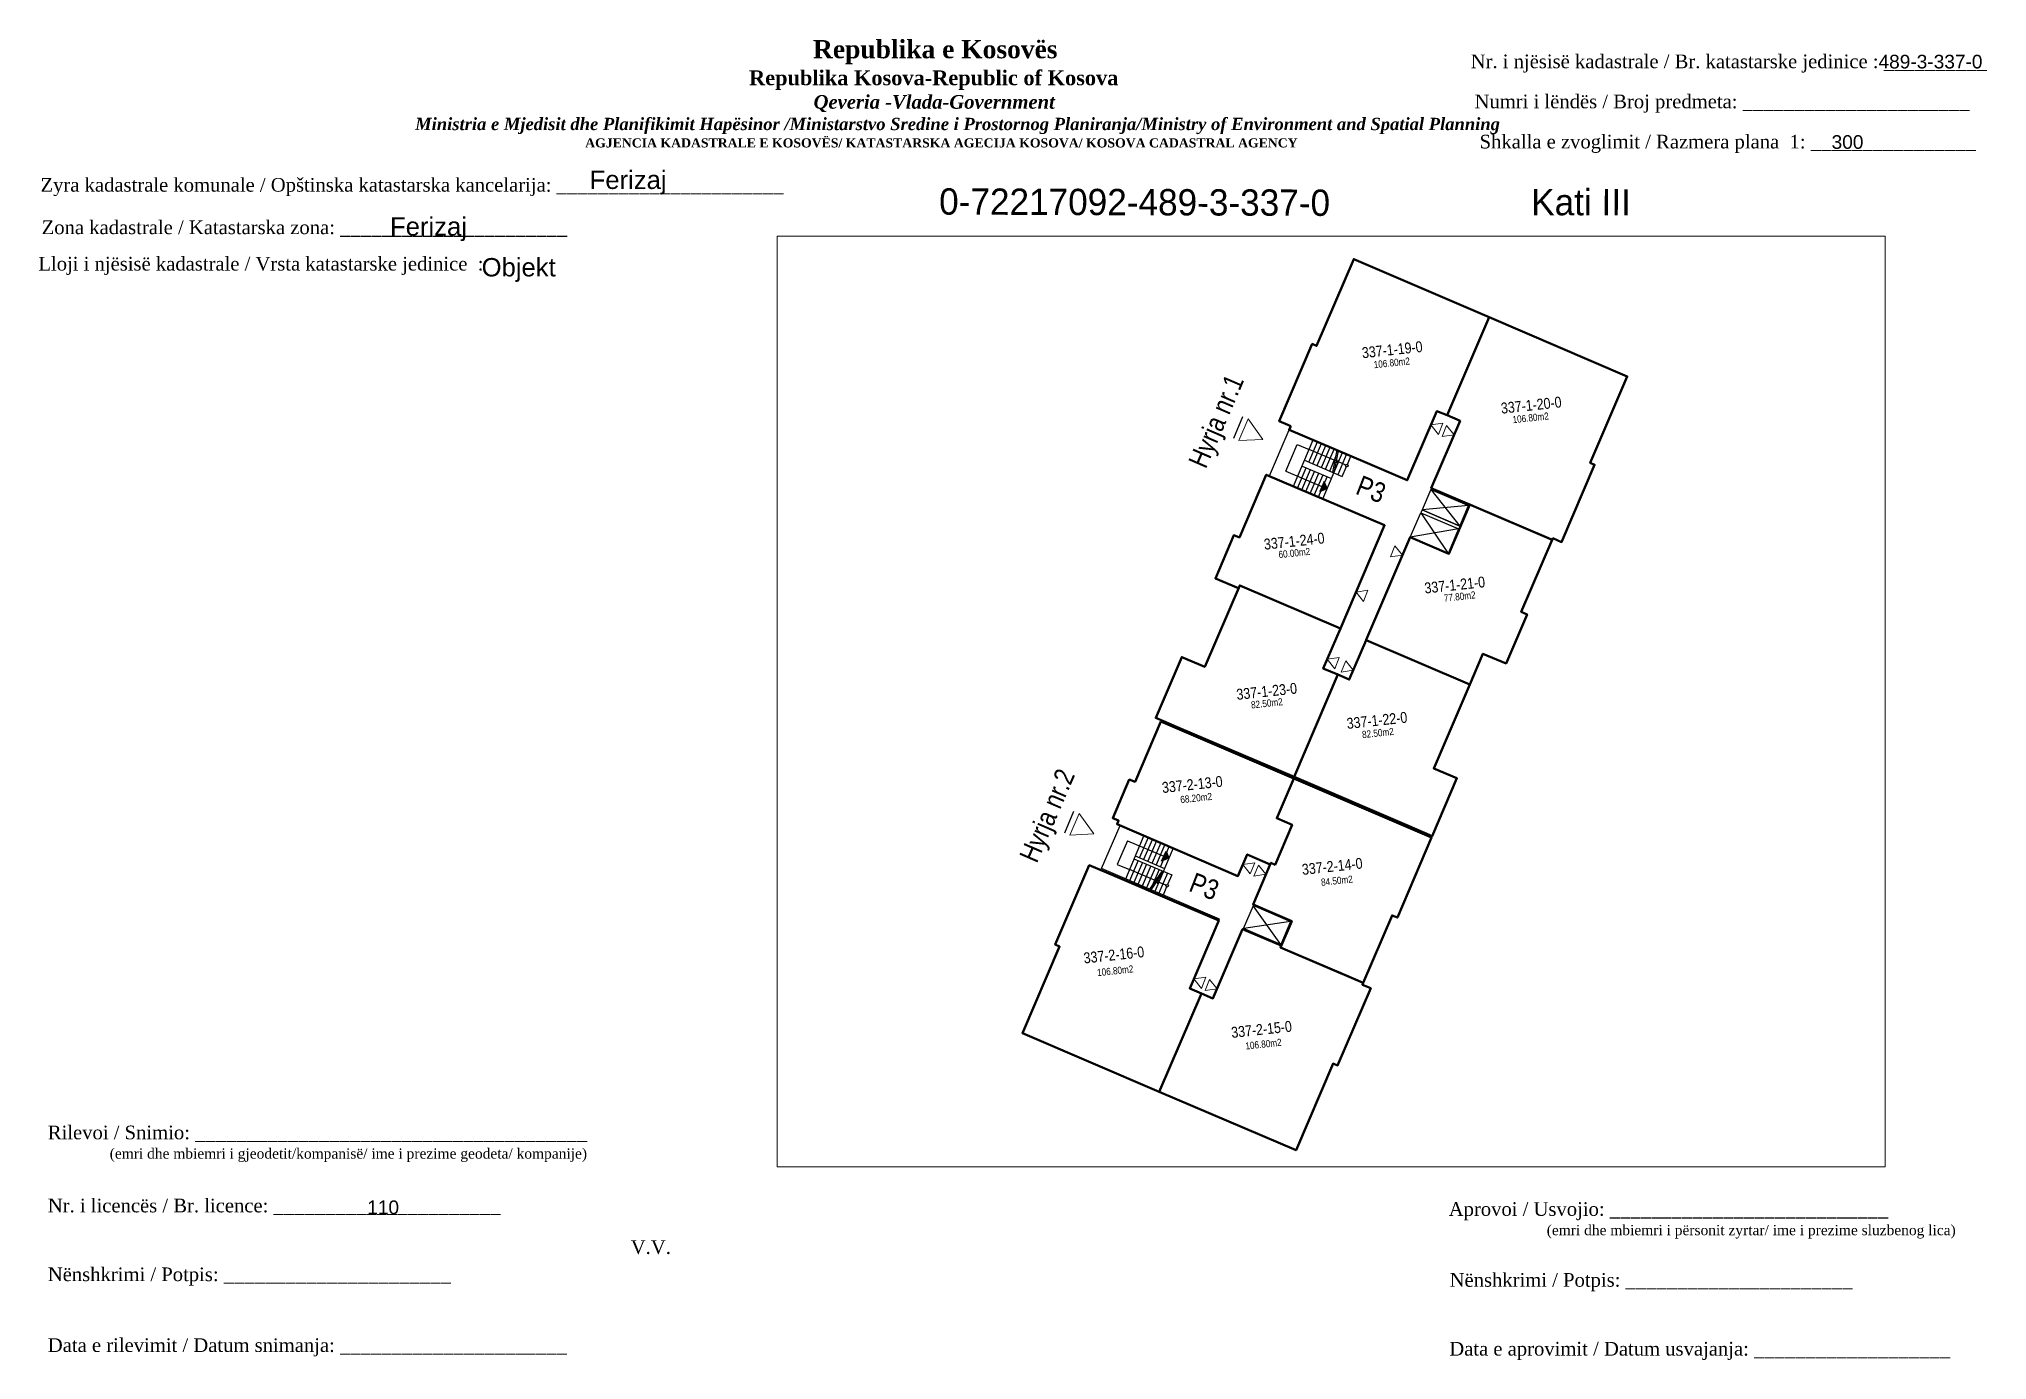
# Paper-space layout 'Kati 3' of a CAD drawing. Header units: feet, sheet in millimetres. Extents: x 2 to 288, y 2 to 196.
# The model-space entities are those that its viewports show. They can reach past a viewport. Long polylines and large blocks are cut down to what shows.
import ezdxf
from ezdxf.enums import TextEntityAlignment as Align

# ---------------------------------------------------------------- set-up
doc = ezdxf.new("R2010")
doc.units = ezdxf.units.FT
doc.header["$MEASUREMENT"] = 0
doc.layers.add('07 Kati 5', color=7, linetype='Continuous', lineweight=50)
doc.layers.add('Dyert', color=133, linetype='Continuous', lineweight=5)
doc.styles.add('Dimensionet CM', font='swissc.ttf', dxfattribs={"height": 15})

msp = doc.modelspace()

# ---------------------------------------------------------------- hatches: boundary and pattern name
at = {"layer": '07 Kati 5', "transparency": 33554687}
h = msp.add_hatch(color=0, dxfattribs=at)
h.dxf.hatch_style = 1
h.paths.add_polyline_path([(7512467.63, 4692984.96), (7512467.45, 4692985.42), (7512467.17, 4692984.77)])
h = msp.add_hatch(color=0, dxfattribs=at)
h.dxf.hatch_style = 1
h.paths.add_polyline_path([(7512457.56, 4692961.43), (7512457.1, 4692961.24), (7512457.38, 4692961.89)])

# ---------------------------------------------------------------- linework, layer by layer
for p, q in [((7512462.25, 4692989.53), (7512461.67, 4692988.15)), ((7512451.5, 4692964.41), (7512450.92, 4692963.03))]:
    msp.add_line(p, q)
at = {"color": 0, "ltscale": 10}
for p, q in [((7512465, 4692986.08), (7512465.73, 4692987.78)), ((7512465.49, 4692985.11), (7512466.75, 4692988.06)), ((7512465.73, 4692987.78), (7512466.49, 4692987.46)), ((7512466.04, 4692986.4), (7512467.91, 4692985.6)), ((7512466.2, 4692986.77), (7512468.6, 4692985.74)), ((7512455.97, 4692962.87), (7512454.79, 4692960.11)), ((7512454.93, 4692962.55), (7512454.28, 4692961.04)), ((7512455.42, 4692961.58), (7512457.29, 4692960.78)), ((7512454.28, 4692961.04), (7512455.05, 4692960.71)), ((7512455.34, 4692961.4), (7512457.74, 4692960.37))]:
    msp.add_line(p, q, dxfattribs=at)
at = {"color": 0, "lineweight": 40}
for points in [[(7512465.32, 4692988.94), (7512465.14, 4692989.02), (7512465.14, 4692989.02), (7512464.59, 4692989.25), (7512466.69, 4692994.17), (7512466.97, 4692994.05), (7512469.33, 4692999.57), (7512477.95, 4692995.88), (7512475.27, 4692989.63), (7512474.63, 4692989.9), (7512472.74, 4692985.49), (7512470.05, 4692986.64), (7512470.05, 4692986.64), (7512465.22, 4692988.71)], [(7512481.74, 4692981.8), (7512481.97, 4692981.71), (7512482.01, 4692981.8), (7512482.56, 4692981.56), (7512484.67, 4692986.48), (7512484.39, 4692986.6), (7512486.75, 4692992.11), (7512477.95, 4692995.88), (7512475.27, 4692989.63), (7512476.1, 4692989.27), (7512474.27, 4692985), (7512476.96, 4692983.85), (7512476.96, 4692983.85), (7512481.74, 4692981.8)], [(7512468.48, 4692976.06), (7512471.3, 4692982.63), (7512463.76, 4692985.85), (7512462.05, 4692981.86), (7512461.7, 4692982), (7512460.52, 4692979.25), (7512461.99, 4692978.62), (7512462.07, 4692978.8)], [(7512476.73, 4692983.95), (7512475.39, 4692980.82), (7512472.93, 4692981.87), (7512470.13, 4692975.33), (7512470.13, 4692975.32), (7512476.73, 4692972.5), (7512477.56, 4692974.45), (7512479.03, 4692973.83), (7512480.37, 4692976.95), (7512480, 4692977.11), (7512481.97, 4692981.71), (7512476.96, 4692983.85), (7512476.96, 4692983.85)], [(7512468.48, 4692976.06), (7512467.39, 4692973.51), (7512468.31, 4692973.12), (7512465.53, 4692966.61), (7512458.2, 4692969.74), (7512458.2, 4692969.74), (7512456.73, 4692970.37), (7512458.38, 4692974.24), (7512459.85, 4692973.61), (7512462.07, 4692978.8)], [(7512470.13, 4692975.32), (7512469.05, 4692972.8), (7512468.31, 4692973.12), (7512465.53, 4692966.61), (7512472.86, 4692963.47), (7512472.86, 4692963.47), (7512474.33, 4692962.84), (7512475.9, 4692966.52), (7512474.43, 4692967.15), (7512476.73, 4692972.5)], [(7512457.06, 4692970.13), (7512455.41, 4692966.29), (7512455.04, 4692966.44), (7512453.99, 4692963.99), (7512454.36, 4692963.83), (7512454.26, 4692963.6), (7512461.96, 4692960.3), (7512462.55, 4692961.67), (7512462.55, 4692961.67), (7512464.02, 4692961.04), (7512464.06, 4692961.14), (7512464.32, 4692961.02), (7512465.41, 4692963.56), (7512464.43, 4692963.98), (7512465.51, 4692966.51)], [(7512464.06, 4692961.14), (7512462.92, 4692958.48), (7512465.38, 4692957.43), (7512464.66, 4692955.75), (7512469.93, 4692953.49), (7512471.77, 4692957.79), (7512472.11, 4692957.65), (7512474.29, 4692962.75), (7512465.51, 4692966.51), (7512464.43, 4692963.98), (7512465.41, 4692963.56), (7512464.32, 4692961.02)], [(7512454.15, 4692960.28), (7512454.15, 4692960.28), (7512454.15, 4692960.28), (7512452.49, 4692960.99), (7512450.33, 4692955.93), (7512450.6, 4692955.81), (7512448.24, 4692950.3), (7512456.95, 4692946.57), (7512459.63, 4692952.82), (7512458.89, 4692953.14), (7512460.74, 4692957.46), (7512458.05, 4692958.61), (7512458.05, 4692958.61), (7512454.15, 4692960.28)], [(7512468.8, 4692953.98), (7512469.93, 4692953.49), (7512469.88, 4692953.38), (7512470.41, 4692953.16), (7512468.3, 4692948.24), (7512468.02, 4692948.36), (7512465.66, 4692942.84), (7512456.95, 4692946.57), (7512459.63, 4692952.82), (7512460.37, 4692952.51), (7512462.25, 4692956.92), (7512464.71, 4692955.87), (7512464.66, 4692955.75), (7512468.8, 4692953.98)]]:
    msp.add_lwpolyline(points, close=True, dxfattribs=at)
at = {"color": 0}
for points in [[(7512465.22, 4692988.71), (7512472.74, 4692985.49), (7512474.63, 4692989.9), (7512476.1, 4692989.27), (7512474.23, 4692984.91), (7512476.69, 4692983.86), (7512476.14, 4692982.56), (7512473.68, 4692983.62), (7512473.6, 4692983.43), (7512476.06, 4692982.38), (7512475.39, 4692980.82), (7512472.93, 4692981.87), (7512469.05, 4692972.8), (7512467.39, 4692973.51), (7512471.3, 4692982.63), (7512463.97, 4692985.77)], [(7512473.68, 4692983.62), (7512476.09, 4692982.58), (7512476.64, 4692983.88), (7512474.23, 4692984.91)], [(7512473.6, 4692983.43), (7512476.01, 4692982.4), (7512475.34, 4692980.84), (7512472.93, 4692981.87)], [(7512454.45, 4692963.52), (7512461.96, 4692960.31), (7512462.55, 4692961.67), (7512464.02, 4692961.04), (7512462.92, 4692958.48), (7512465.38, 4692957.43), (7512464.71, 4692955.87), (7512462.25, 4692956.92), (7512460.37, 4692952.51), (7512458.89, 4692953.14), (7512460.78, 4692957.55), (7512453.27, 4692960.77)], [(7512462.94, 4692958.42), (7512465.31, 4692957.41), (7512464.68, 4692955.93), (7512462.31, 4692956.95)]]:
    msp.add_lwpolyline(points, close=True, dxfattribs=at)
for points in [[(7512466.47, 4692986.65), (7512467.02, 4692987.94)], [(7512466.73, 4692986.54), (7512467.28, 4692987.83)], [(7512467, 4692986.43), (7512467.55, 4692987.71)], [(7512468.09, 4692986.77), (7512466.49, 4692987.46)], [(7512467.27, 4692986.31), (7512467.82, 4692987.6)], [(7512467.53, 4692986.2), (7512468.08, 4692987.48)], [(7512467.8, 4692986.08), (7512468.2, 4692987.01)], [(7512467.99, 4692986), (7512468.28, 4692987.4)], [(7512468.07, 4692985.97), (7512468.62, 4692987.26)], [(7512468.08, 4692985.96), (7512468.37, 4692987.36)], [(7512468.24, 4692986.71), (7512468.41, 4692986.78)], [(7512468.24, 4692986.71), (7512468.31, 4692986.54)], [(7512468.33, 4692985.86), (7512468.88, 4692987.14)], [(7512468.82, 4692986.46), (7512468.36, 4692986.66)], [(7512468.93, 4692986.5), (7512469.15, 4692987.03)], [(7512465.76, 4692985), (7512466.31, 4692986.29)], [(7512466.02, 4692984.88), (7512466.58, 4692986.17)], [(7512466.29, 4692984.77), (7512466.84, 4692986.06)], [(7512466.56, 4692984.66), (7512467.11, 4692985.94)], [(7512466.82, 4692984.54), (7512467.38, 4692985.83)], [(7512467.09, 4692984.43), (7512467.64, 4692985.72)], [(7512467.63, 4692984.96), (7512467.45, 4692985.42), (7512467.17, 4692984.77), (7512467.63, 4692984.96)], [(7512467.36, 4692984.31), (7512467.91, 4692985.6)], [(7512468.6, 4692985.74), (7512468.86, 4692986.36)], [(7512474.23, 4692984.91), (7512476.09, 4692982.58)], [(7512473.6, 4692983.43), (7512475.34, 4692980.84)], [(7512476.64, 4692983.88), (7512473.68, 4692983.62)], [(7512476.01, 4692982.4), (7512472.93, 4692981.87)], [(7512456.24, 4692962.76), (7512455.69, 4692961.47)], [(7512456.51, 4692962.64), (7512455.95, 4692961.36)], [(7512456.77, 4692962.53), (7512456.22, 4692961.24)], [(7512457.04, 4692962.41), (7512456.49, 4692961.13)], [(7512457.31, 4692962.3), (7512456.75, 4692961.01)], [(7512457.57, 4692962.19), (7512457.02, 4692960.9)], [(7512457.56, 4692961.43), (7512457.1, 4692961.24), (7512457.38, 4692961.89), (7512457.56, 4692961.43)], [(7512457.84, 4692962.07), (7512457.29, 4692960.78)], [(7512455.3, 4692961.31), (7512454.79, 4692960.11)], [(7512456.65, 4692960.03), (7512455.05, 4692960.71)], [(7512455.61, 4692961.29), (7512455.06, 4692960)], [(7512455.88, 4692961.17), (7512455.33, 4692959.88)], [(7512456.14, 4692961.06), (7512455.59, 4692959.77)], [(7512456.41, 4692960.94), (7512455.86, 4692959.66)], [(7512456.68, 4692960.83), (7512456.13, 4692959.54)], [(7512457.13, 4692960.63), (7512456.32, 4692959.46)], [(7512457.23, 4692960.59), (7512456.41, 4692959.42)], [(7512456.94, 4692960.72), (7512456.55, 4692959.79)], [(7512457.21, 4692960.6), (7512456.66, 4692959.31)], [(7512457.48, 4692960.49), (7512456.92, 4692959.2)], [(7512457.74, 4692960.37), (7512457.48, 4692959.76)], [(7512456.79, 4692959.96), (7512456.97, 4692960.03)], [(7512456.79, 4692959.96), (7512456.86, 4692959.79)], [(7512457.37, 4692959.71), (7512456.91, 4692959.91)], [(7512457.42, 4692959.61), (7512457.19, 4692959.09)], [(7512464.68, 4692955.93), (7512462.95, 4692958.39)], [(7512465.31, 4692957.41), (7512462.34, 4692956.96)]]:
    msp.add_lwpolyline(points, dxfattribs=at)
at = {"color": 0, "ltscale": 10}
for points in [[(7512465, 4692986.08), (7512467.31, 4692985.1)], [(7512467.91, 4692985.6), (7512468.07, 4692985.97)], [(7512454.93, 4692962.55), (7512457.24, 4692961.57)], [(7512457.29, 4692960.78), (7512457.21, 4692960.6)]]:
    msp.add_lwpolyline(points, dxfattribs=at)
at = {"color": 0}
for centre in [(7512468.89, 4692986.43), (7512457.45, 4692959.68)]:
    msp.add_circle(centre, 0.08, dxfattribs=at)
at = {"layer": 'Dyert', "color": 0}
for p, q in [((7512462.02, 4692988.03), (7512462.6, 4692989.4)), ((7512462.6, 4692989.4), (7512463.54, 4692988.09)), ((7512463.54, 4692988.09), (7512462.02, 4692988.03)), ((7512451.26, 4692962.91), (7512451.84, 4692964.29)), ((7512451.84, 4692964.29), (7512452.79, 4692962.98)), ((7512452.79, 4692962.98), (7512451.26, 4692962.91))]:
    msp.add_line(p, q, dxfattribs=at)
for points in [[(7512475, 4692989.12), (7512474.72, 4692988.41), (7512474.25, 4692989.02)], [(7512475.23, 4692988.99), (7512475.72, 4692988.39), (7512474.96, 4692988.27)], [(7512471.95, 4692981.32), (7512472.44, 4692980.73), (7512471.68, 4692980.61)], [(7512470.23, 4692978.49), (7512469.95, 4692977.77), (7512469.48, 4692978.38)], [(7512468.4, 4692974.21), (7512468.12, 4692973.49), (7512467.65, 4692974.1)], [(7512468.82, 4692973.99), (7512469.3, 4692973.4), (7512468.54, 4692973.28)], [(7512463.03, 4692961.14), (7512462.74, 4692960.43), (7512462.27, 4692961.04)], [(7512463.26, 4692961), (7512463.74, 4692960.41), (7512462.98, 4692960.29)], [(7512459.91, 4692953.86), (7512459.63, 4692953.14), (7512459.16, 4692953.75)], [(7512460.14, 4692953.72), (7512460.63, 4692953.12), (7512459.87, 4692953.01)]]:
    msp.add_lwpolyline(points, close=True, dxfattribs=at)

# ---------------------------------------------------------------- texts
at = {"layer": 'Dyert', "color": 0, "lineweight": 20, "style": 'Dimensionet CM'}
for s, p in [('337-1-19-0', (7512471.78, 4692993.81)), ('337-1-20-0', (7512480.63, 4692990.28)), ('337-1-24-0', (7512465.54, 4692981.62)), ('337-1-21-0', (7512475.76, 4692978.83)), ('337-1-23-0', (7512463.79, 4692972.06)), ('337-1-22-0', (7512470.81, 4692970.21)), ('337-2-13-0', (7512459.05, 4692966.13)), ('337-2-14-0', (7512467.96, 4692960.92)), ('337-2-16-0', (7512454.06, 4692955.28)), ('337-2-15-0', (7512463.46, 4692950.54))]:
    msp.add_text(s, height=0.691, rotation=6.1416, dxfattribs=at).set_placement(p, align=Align.MIDDLE_CENTER)
at = {"layer": 'Dyert', "color": 0, "style": 'Dimensionet CM'}
for s, p in [('Hyrja nr.1', (7512459.91, 4692986.17)), ('Hyrja nr.2', (7512449.15, 4692961.06))]:
    msp.add_text(s, height=1.249, rotation=66.623, dxfattribs=at).set_placement(p)
at = {"layer": 'Dyert', "color": 0, "lineweight": 20, "attachment_point": 3, "style": 'Dimensionet CM'}
for s, insert, char_height, width, rotation in [('106.80m2', (7512472.88, 4692993.32), 0.454, 1.7296, 6.1416), ('106.80m2', (7512481.72, 4692989.82), 0.454, 1.7296, 6.1416), ('P3', (7512471.5, 4692985.19), 1.272, 20.46, 338.7049), ('60.00m2', (7512466.53, 4692981.2), 0.454, 1.7296, 6.1416), ('77.80m2', (7512477.06, 4692978.43), 0.454, 1.7296, 6.1416), ('82.50m2', (7512464.78, 4692971.63), 0.454, 1.7296, 6.1416), ('82.50m2', (7512471.85, 4692969.74), 0.454, 1.7296, 6.1416), ('68.20m2', (7512460.28, 4692965.6), 0.454, 1.7296, 6.1416), ('P3', (7512460.88, 4692959.91), 1.272, 20.46, 338.7049), ('84.50m2', (7512469.24, 4692960.34), 0.454, 1.7296, 6.1416), ('106.80m2', (7512455.27, 4692954.62), 0.454, 1.7296, 6.1416), ('106.80m2', (7512464.71, 4692949.95), 0.454, 1.7296, 6.1416)]:
    msp.add_mtext(s, dxfattribs=dict(at, insert=insert, char_height=char_height, width=width, rotation=rotation))

psp = doc.layouts.new('Kati 3')

# ---------------------------------------------------------------- texts
at = {"attachment_point": 1}
for s, insert, char_height, width in [('\\pi77.297;{\\fBook Antiqua|b1|i0|c0|p18;\\H1.333x;Republika e Kosovës\\fTimes New Roman|b1|i0|c0|p18;\\P\\pi67.927;\\fBook Antiqua|b1|i0|c0|p18;\\H0.8125x;Republika Kosova-Republic of Kosova\\fTimes New Roman|b1|i0|c0|p18;\\P\\pi77.378;\\fBook Antiqua|b1|i1|c0|p18;\\H0.9233x;Qeveria -Vlada-Government \\P\\pi13.032,l6,t23.033;\\fTimes New Roman|b1|i1|c0|p18;\\H0.9x;Ministria e Mjedisit dhe Planifikimit Hapësinor /Ministarstvo Sredine i Prostornog Planiranja/Ministry of Environment and Spatial Planning\\P\\pi43.931,l0,tz;\\fBook Antiqua|b1|i0|c0|p18;\\H0.7406x;AGJENCIA KADASTRALE E KOSOVËS/ KATASTARSKA AGECIJA KOSOVA/ KOSOVA CADASTRAL AGENCY}', (38.54, 195.74), 2, 191.8237), ('{\\fTimes New Roman|b0|i0|c0|p18;Nr. i njësisë kadastrale / Br. katastarske jedinice : __________}', (212.14, 193.62), 2, 98.5379), ('{\\fArial|b0|i0|c0|p34;489-3-337-0}', (271.86, 193.58), 2, 29.4868), ('{\\fTimes New Roman|b0|i0|c0|p18; Numri i lëndës / Broj predmeta: ______________________}', (211.95, 187.75), 2, 83.344), ('{\\fTimes New Roman|b0|i0|c0|p18; Shkalla e zvoglimit / Razmera plana  1: ________________}', (212.69, 181.87), 2, 98.5379), ('{\\fArial|b0|i0|c0|p34;300}', (264.99, 181.81), 2, 29.4868), ('{\\fTimes New Roman|b0|i0|c0|p18; Zyra kadastrale komunale / Opštinska katastarska kancelarija: ______________________}', (1.96, 175.54), 2, 114.6874), ('{\\fArial|b0|i0|c0|p34;Ferizaj}', (83.13, 176.62), 2.6863, 39.6044), ('{\\fTimes New Roman|b0|i0|c0|p18; Zona kadastrale / Katastarska zona: ______________________}', (2.13, 169.32), 2, 83.344), ('{\\fArial|b0|i0|c0|p34;Ferizaj}', (53.9, 169.79), 2.6863, 39.6044), ('{\\fTimes New Roman|b0|i0|c0|p18; Lloji i njësisë kadastrale / Vrsta katastarske jedinice  : }', (1.65, 163.99), 2, 83.344), ('{\\fArial|b0|i0|c0|p34;Objekt}', (67.31, 163.82), 2.6863, 39.6044), ('{\\fTimes New Roman|b0|i0|c0|p18; Rilevoi / Snimio: ______________________________________\\P             \\H0.75x;(emri dhe mbiemri i gjeodetit/kompanisë/ ime i prezime geodeta/ kompanije)}', (3.03, 36.79), 2, 87.3883), ('{\\fTimes New Roman|b0|i0|c0|p18; Nr. i licencës / Br. licence: ______________________\\P                                }', (3.03, 26.09), 2, 83.344), ('{\\fArial|b0|i0|c0|p34;110}', (50.55, 25.83), 2.0032, 371.0481), ('{\\fTimes New Roman|b0|i0|c0|p18; Aprovoi / Usvojio: ___________________________\\P                    \\H0.75x;(emri dhe mbiemri i përsonit zyrtar/ ime i prezime sluzbenog lica)}', (208.17, 25.58), 2, 83.344), ('{\\fTimes New Roman|b0|i0|c0|p18;V.V.                                 }', (89.15, 20), 2, 9.4297), ('{\\fTimes New Roman|b0|i0|c0|p18; Nënshkrimi / Potpis: ______________________\\P                                 }', (3.03, 16.02), 2, 83.344), ('{\\fTimes New Roman|b0|i0|c0|p18; Nënshkrimi / Potpis: ______________________\\P                                 }', (208.3, 15.2), 2, 83.344), ('{\\fTimes New Roman|b0|i0|c0|p18; Data e rilevimit / Datum snimanja: ______________________\\P                                 }', (3.03, 5.65), 2, 83.344), ('{\\fTimes New Roman|b0|i0|c0|p18; Data e aprovimit / Datum usvajanja: ___________________\\P                                 }', (208.25, 5.12), 2, 83.344)]:
    psp.add_mtext(s, dxfattribs=dict(at, insert=insert, char_height=char_height, width=width))
at = {"width": 114.1591, "attachment_point": 1, "rotation": 359.8086}
for s, insert, char_height in [('0-72217092-489-3-337-0', (134.31, 174.03), 3.8498), ('Kati III', (221.01, 173.95), 3.85)]:
    psp.add_mtext(s, dxfattribs=dict(at, insert=insert, char_height=char_height))

# ---------------------------------------------------------------- viewports
at = {"layer": '0'}
psp.add_viewport(center=(191.7, 98.89), size=(162.22, 136.3056), view_center_point=(7512467.89, 4692971.41), view_height=59.2633, dxfattribs=at)

doc.saveas('drawing.dxf')
